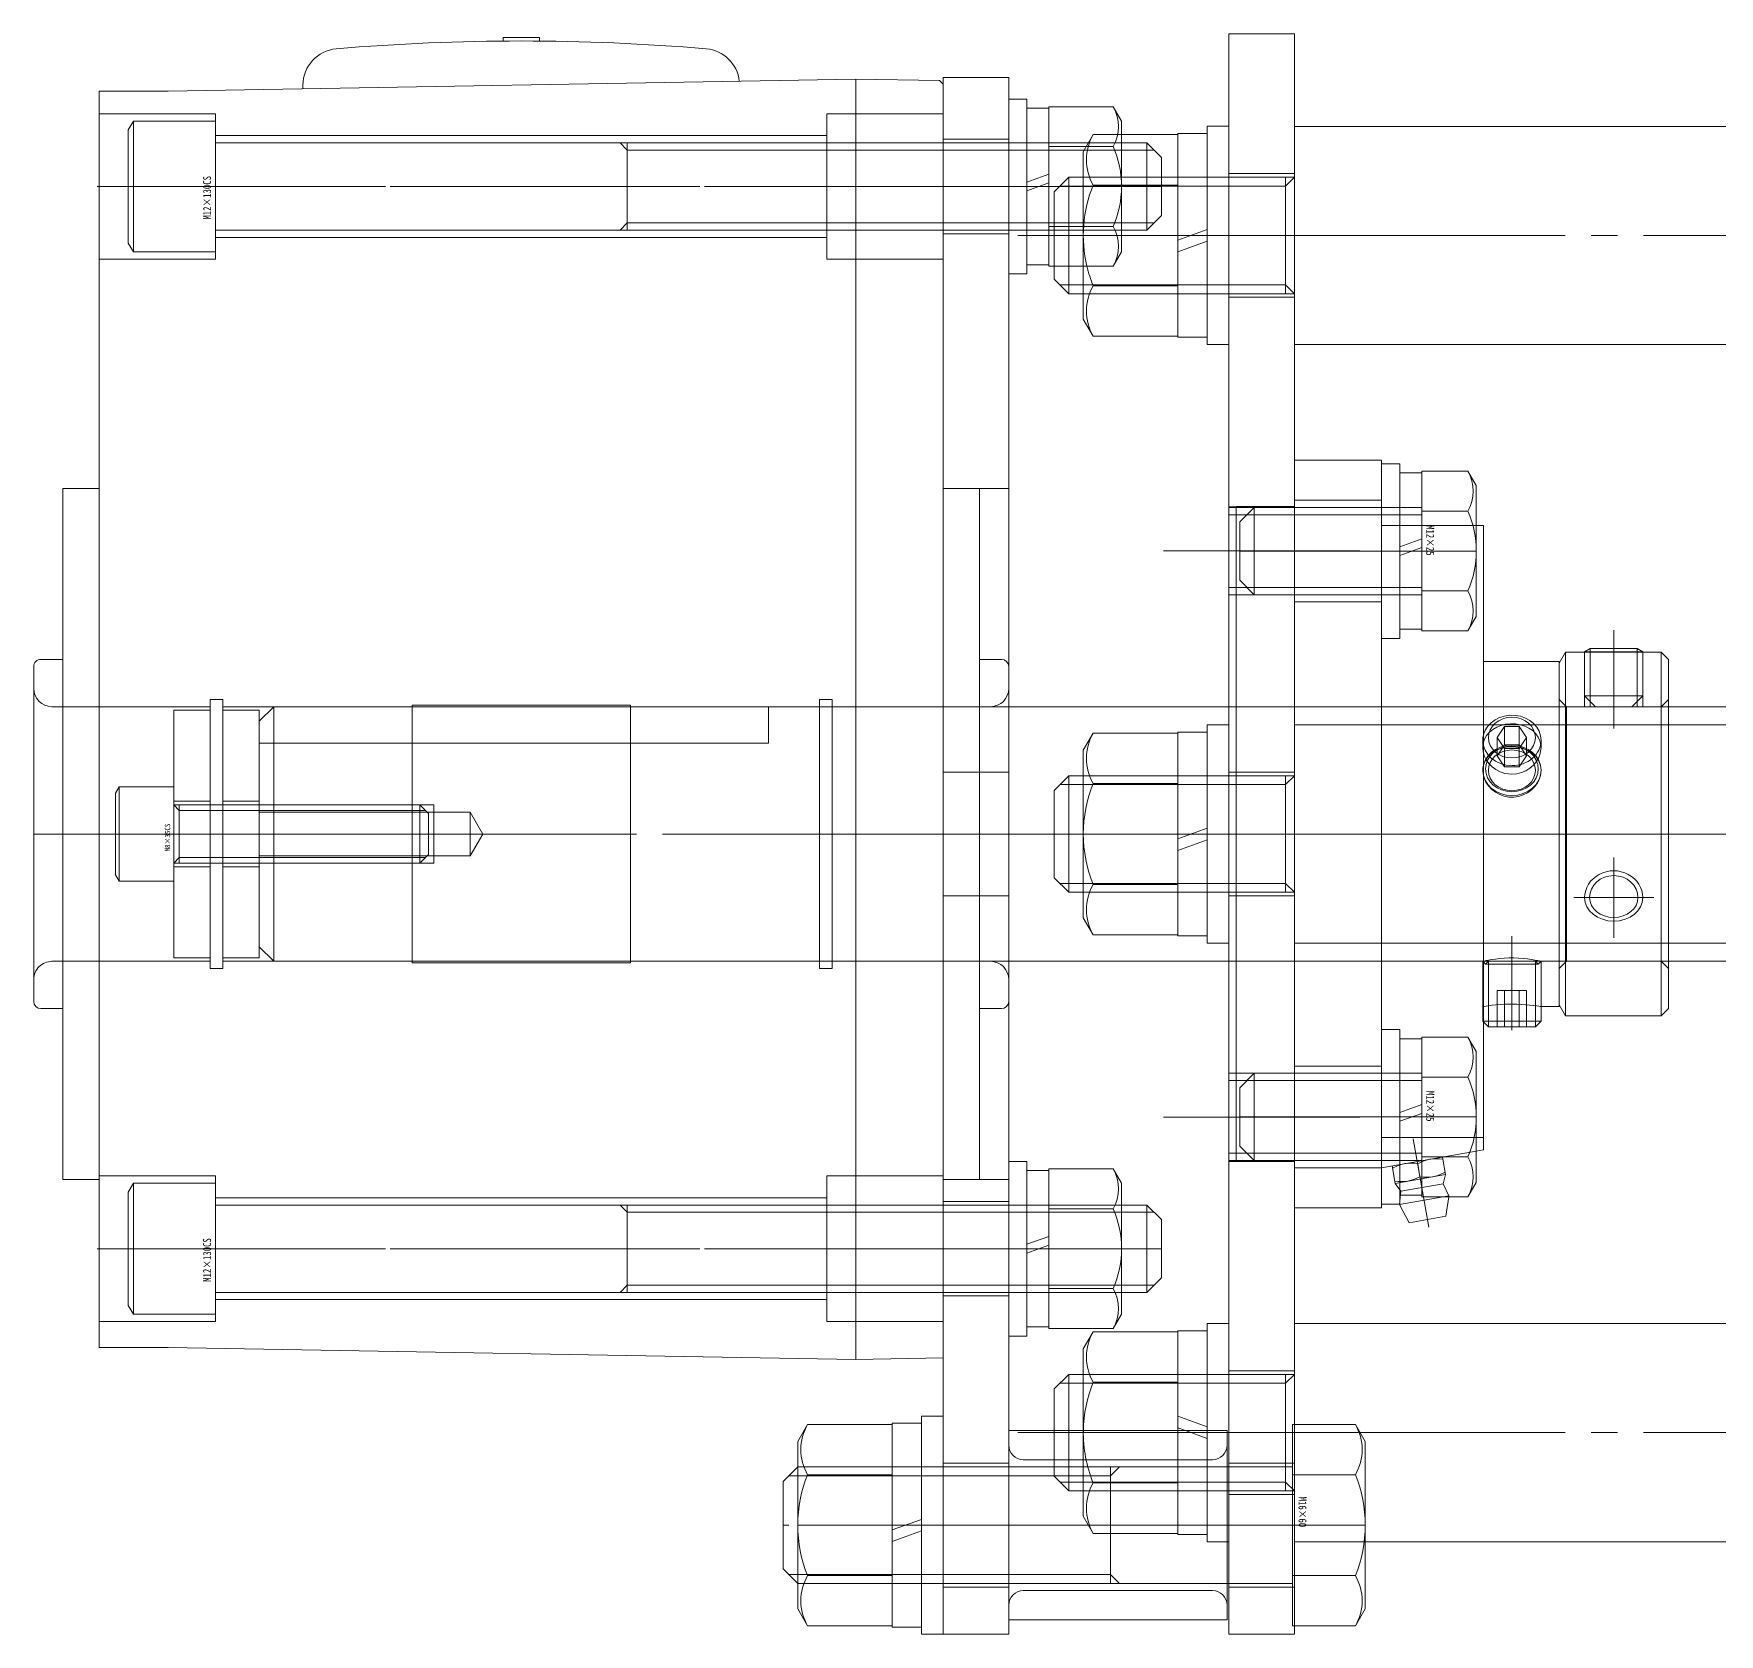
# Model space of a CAD drawing. Units: millimetres at full size. Extents: x -19442 to 19442, y -5866 to 5866.
# Drawn here: x 5519.5 to 5751.1, y 5367.2 to 5587.2 of the extents above; entities that cross this region are included whole.
import ezdxf
from ezdxf.enums import TextEntityAlignment as Align

# ---------------------------------------------------------------- set-up
doc = ezdxf.new("R2010")
doc.units = ezdxf.units.MM
doc.header["$LTSCALE"] = 3.6
doc.linetypes.add('CHAIN2', pattern=[12, 9, -1, 1, -1])
for name, color, linetype, lineweight in [('0-6_0', 2, 'Continuous', 9), ('0-8_03_かくれ線', 5, 'Continuous', 9), ('0-9_04_中心線', 4, 'CHAIN2', 9), ('0-C_01_外形線', 134, 'Continuous', 9), ('0-D_02_細線', 6, 'Continuous', 9)]:
    doc.layers.add(name, color=color, linetype=linetype, lineweight=lineweight)
doc.styles.add('ＭＳ ゴシック', font='')
doc.styles.get('ＭＳ ゴシック').set_extended_font_data('MS Gothic')

# ---------------------------------------------------------------- blocks, each defined once
blk = doc.blocks.new('GM-SHYF-RH 0.4kW、1／160、＊＊V、60Hzc_1')
at = {"layer": '0-6_0'}
for p, q in [((0, -15.771), (0, 72.01)), ((12, 72.22), (106.5, 70.57)), ((106.5, 70.57), (116, 70.57)), ((116, 70.57), (116, -15.771)), ((121, 47.5), (116, 47.5)), ((121, 47.5), (121, -47.5)), ((124, 24), (121, 24)), ((125, -23), (125, 23)), ((12, -15.771), (12, -103.763)), ((116, -15.771), (116, -102.113)), ((124, -24), (121, -24)), ((121, -47.5), (116, -47.5)), ((0.5, -103.562), (12, -103.763)), ((12, -103.762), (106.5, -102.113)), ((88, -102.939), (88, -102.436)), ((106.5, -102.113), (116, -102.113)), ((55.5, -109.5), (55.5, -108.989)), ((55.5, -109.5), (60.5, -109.5)), ((60.5, -109.5), (60.5, -108.989))]:
    blk.add_line(p, q, dxfattribs=at)
for points in [[(0, 72.01), (12, 72.22), (12, -15.771)], [(0, -15.771), (0, -103.053), (0.5, -103.562)]]:
    blk.add_lwpolyline(points, dxfattribs=at)
for centre, radius, start, end in [((124, 23), 1, 0, 90), ((124, -23), 1, 270, 0), ((33, -102.939), 5, 186.2447, 265.13859), ((83, -102.939), 5, 274.86141, 0), ((58, 191), 300, 265.13859, 270), ((58, 191), 300, 270, 274.86141)]:
    blk.add_arc(centre, radius, start, end, dxfattribs=at)
at = {"layer": '0-8_03_かくれ線'}
for p, q in [((16, 64), (100, 64)), ((16, 50), (100, 50)), ((-5, -47.5), (-5, 47.5)), ((-5, 47.5), (0, 47.5)), ((-8, 24), (-5, 24)), ((-9, -23), (-9, 23)), ((15.25, 17.5), (-6.5, 17.5)), ((17, 18.5), (15.25, 18.5)), ((15.25, 18.5), (15.25, -18.5)), ((17, 18.5), (17, -18.5)), ((17, 17.5), (43, 17.5)), ((43, 17.7), (73, 17.7)), ((73, 17.7), (73, -17.7)), ((73, 17.5), (99, 17.5)), ((99, 18.5), (100.75, 18.5)), ((99, 18.5), (99, -18.5)), ((100.75, 18.5), (100.75, -18.5)), ((100.75, 17.5), (122.5, 17.5)), ((15.25, -17.5), (-6.5, -17.5)), ((17, -18.5), (15.25, -18.5)), ((17, -17.5), (43, -17.5)), ((73, -17.5), (99, -17.5)), ((99, -18.5), (100.75, -18.5)), ((100.75, -17.5), (122.5, -17.5)), ((-8, -24), (-5, -24)), ((-5, -47.5), (0, -47.5)), ((16, -82), (100, -82)), ((16, -96), (100, -96))]:
    blk.add_line(p, q, dxfattribs=at)
for points in [[(0, 67), (16, 67), (16, 47), (0, 47)], [(116, 67), (100, 67), (100, 47), (116, 47)], [(43, 17.7), (43, -17.7), (73, -17.7)], [(0, -79), (16, -79), (16, -99), (0, -99)], [(116, -79), (100, -79), (100, -99), (116, -99)]]:
    blk.add_lwpolyline(points, dxfattribs=at)
for centre, radius, start, end in [((-8, 23), 1, 90, 180), ((-6.5, 20), 2.5, 180, 270), ((122.5, 20), 2.5, 270, 0), ((-6.5, -20), 2.5, 90, 180), ((122.5, -20), 2.5, 0, 90), ((-8, -23), 1, 180, 270)]:
    blk.add_arc(centre, radius, start, end, dxfattribs=at)
at = {"layer": '0-9_04_中心線'}
for p, q in [((-2.543, 57), (118.757, 57)), ((125, 0), (-9, 0)), ((-2.543, -89), (118.757, -89))]:
    blk.add_line(p, q, dxfattribs=at)

msp = doc.modelspace()

# ---------------------------------------------------------------- linework, layer by layer
at = {"layer": '0-6_0', "color": 134}
for p, q in [((5659.74, 5553.476), (5659.74, 5555.234)), ((5661.74, 5551.476), (5661.74, 5555.234)), ((5661.74, 5551.476), (5659.74, 5553.476)), ((5663.74, 5551.476), (5661.74, 5551.476)), ((5653.49, 5494.712), (5683.74, 5494.712)), ((5806.34, 5494.712), (5744.14, 5494.712)), ((5661.74, 5485.203), (5659.74, 5483.203)), ((5663.74, 5485.203), (5661.74, 5485.203)), ((5661.74, 5469.203), (5661.74, 5485.203)), ((5659.74, 5471.203), (5659.74, 5483.203)), ((5661.74, 5469.203), (5659.74, 5471.203)), ((5663.74, 5469.203), (5661.74, 5469.203)), ((5653.49, 5459.712), (5683.74, 5459.712)), ((5744.14, 5459.712), (5806.34, 5459.712)), ((5661.74, 5402.931), (5659.74, 5400.931)), ((5661.74, 5402.931), (5661.74, 5395.203)), ((5663.74, 5402.931), (5661.74, 5402.931)), ((5659.74, 5400.931), (5659.74, 5395.203)), ((5842.74, 5379.931), (5702.74, 5379.931))]:
    msp.add_line(p, q, dxfattribs=at)
for points in [[(5683.74, 5587.212), (5683.74, 5367.212), (5692.74, 5367.212), (5692.74, 5587.212)], [(5644.49, 5581.212), (5644.49, 5367.212), (5653.49, 5367.212), (5653.49, 5581.212)], [(5644.49, 5581.212), (5644.49, 5367.212), (5653.49, 5367.212), (5653.49, 5581.212)], [(5655.989, 5578.212), (5653.489, 5578.212), (5653.489, 5554.212), (5655.989, 5554.212)], [(5842.74, 5574.476), (5692.74, 5574.476), (5692.74, 5544.476), (5842.74, 5544.476)], [(5842.74, 5492.203), (5692.74, 5492.203), (5692.74, 5462.203), (5842.74, 5462.203)], [(5655.99, 5432.212), (5653.49, 5432.212), (5653.49, 5408.212), (5655.99, 5408.212)], [(5653.49, 5369.212), (5683.49, 5369.212), (5683.49, 5395.212), (5653.49, 5395.212)]]:
    msp.add_lwpolyline(points, close=True, dxfattribs=at)
msp.add_lwpolyline([(5692.74, 5379.931), (5692.74, 5409.931), (5842.74, 5409.931), (5842.74, 5379.931)], dxfattribs=at)
at = {"layer": '0-8_03_かくれ線'}
for p, q in [((5533.189, 5575.212), (5532.489, 5573.999)), ((5532.489, 5573.999), (5532.489, 5558.424)), ((5533.189, 5575.212), (5533.189, 5557.212)), ((5544.489, 5575.212), (5533.189, 5575.212)), ((5544.489, 5575.212), (5544.489, 5557.212)), ((5544.489, 5572.212), (5668.989, 5572.212)), ((5601.071, 5571.212), (5600.071, 5572.212)), ((5601.071, 5572.212), (5601.071, 5560.212)), ((5653.49, 5572.712), (5644.49, 5572.712)), ((5653.49, 5572.712), (5644.49, 5572.712)), ((5665.1, 5573.341), (5663.74, 5570.984)), ((5665.1, 5573.341), (5669.49, 5573.341)), ((5601.071, 5571.212), (5668.989, 5571.212)), ((5663.74, 5555.242), (5663.74, 5570.984)), ((5661.74, 5567.476), (5659.74, 5565.476)), ((5663.74, 5567.476), (5661.74, 5567.476)), ((5661.74, 5555.234), (5661.74, 5567.476)), ((5692.74, 5567.476), (5663.74, 5567.476)), ((5683.74, 5567.984), (5692.74, 5567.984)), ((5691.54, 5567.476), (5691.54, 5551.476)), ((5691.54, 5566.276), (5692.74, 5567.476)), ((5659.74, 5555.234), (5659.74, 5565.476)), ((5663.74, 5566.276), (5660.54, 5566.276)), ((5691.54, 5566.276), (5663.74, 5566.276)), ((5669.49, 5566.412), (5665.1, 5566.412)), ((5544.489, 5560.212), (5668.989, 5560.212)), ((5601.071, 5561.212), (5600.071, 5560.212)), ((5601.071, 5561.212), (5668.989, 5561.212)), ((5653.49, 5559.712), (5644.49, 5559.712)), ((5653.49, 5559.712), (5644.49, 5559.712)), ((5533.189, 5557.212), (5532.489, 5558.424)), ((5544.489, 5557.212), (5533.189, 5557.212)), ((5691.54, 5552.676), (5663.74, 5552.676)), ((5692.74, 5551.476), (5663.74, 5551.476)), ((5683.74, 5550.984), (5692.74, 5550.984)), ((5691.54, 5552.676), (5692.74, 5551.476)), ((5653.49, 5524.712), (5644.49, 5524.712)), ((5653.49, 5524.712), (5644.49, 5524.712)), ((5692.74, 5523.103), (5704.74, 5523.103)), ((5683.74, 5522.203), (5692.74, 5522.203)), ((5683.74, 5522.103), (5692.74, 5522.103)), ((5683.74, 5521.103), (5692.74, 5521.103)), ((5692.74, 5522.212), (5684.74, 5522.212)), ((5687.24, 5522.103), (5685.24, 5520.103)), ((5710.24, 5521.103), (5686.24, 5521.103)), ((5710.24, 5522.103), (5687.24, 5522.103)), ((5687.24, 5510.103), (5687.24, 5522.103)), ((5685.24, 5512.103), (5685.24, 5520.103)), ((5717.74, 5519.612), (5704.74, 5519.612)), ((5683.74, 5511.103), (5692.74, 5511.103)), ((5687.24, 5510.103), (5685.24, 5512.103)), ((5710.24, 5511.103), (5686.24, 5511.103)), ((5683.74, 5510.103), (5692.74, 5510.103)), ((5710.24, 5510.103), (5687.24, 5510.103)), ((5692.74, 5509.103), (5704.74, 5509.103)), ((5732.64, 5494.712), (5732.64, 5502.212)), ((5733.406, 5494.712), (5733.406, 5502.212)), ((5739.873, 5494.712), (5739.873, 5502.212)), ((5740.64, 5502.212), (5740.64, 5494.712)), ((5740.64, 5496.212), (5732.64, 5496.212)), ((5734.14, 5494.712), (5732.64, 5496.212)), ((5739.14, 5494.712), (5740.64, 5496.212)), ((5743.14, 5494.712), (5744.14, 5495.712)), ((5552.491, 5494.712), (5550.491, 5492.712)), ((5550.491, 5492.712), (5550.491, 5461.712)), ((5552.491, 5459.712), (5552.491, 5494.712)), ((5653.49, 5494.712), (5552.491, 5494.712)), ((5620.491, 5494.712), (5620.491, 5489.712)), ((5683.74, 5494.712), (5744.14, 5494.712)), ((5730.14, 5494.712), (5730.14, 5459.712)), ((5743.14, 5494.712), (5743.14, 5459.712)), ((5692.74, 5492.212), (5692.74, 5462.212)), ((5704.74, 5492.212), (5704.74, 5462.212)), ((5718.74, 5492.212), (5718.74, 5462.212)), ((5720.619, 5490.462), (5721.629, 5491.977)), ((5721.629, 5488.946), (5720.619, 5490.462)), ((5721.629, 5491.977), (5723.65, 5491.977)), ((5721.629, 5489.477), (5721.629, 5491.977)), ((5723.65, 5491.977), (5724.66, 5490.462)), ((5724.66, 5490.462), (5723.65, 5488.946)), ((5724.66, 5487.962), (5724.66, 5490.462)), ((5729.14, 5492.212), (5729.14, 5462.212)), ((5729.14, 5492.212), (5729.14, 5462.212)), ((5730.006, 5492.212), (5730.006, 5462.212)), ((5743.14, 5492.212), (5743.14, 5462.212)), ((5744.14, 5462.212), (5744.14, 5492.212)), ((5550.491, 5489.712), (5620.491, 5489.712)), ((5718.64, 5490.078), (5718.64, 5489.074)), ((5720.619, 5487.962), (5721.629, 5489.477)), ((5721.629, 5488.946), (5723.65, 5488.946)), ((5721.629, 5486.446), (5721.629, 5488.946)), ((5723.65, 5489.477), (5724.66, 5487.962)), ((5723.65, 5486.446), (5723.65, 5488.946)), ((5724.66, 5487.962), (5723.65, 5486.446)), ((5726.64, 5489.073), (5726.64, 5490.078)), ((5653.49, 5485.712), (5644.49, 5485.712)), ((5653.49, 5485.712), (5644.49, 5485.712)), ((5683.74, 5485.712), (5692.74, 5485.712)), ((5723.65, 5486.446), (5721.629, 5486.446)), ((5531.239, 5483.712), (5530.739, 5482.846)), ((5531.239, 5483.712), (5531.239, 5470.712)), ((5538.739, 5483.712), (5531.239, 5483.712)), ((5538.739, 5483.712), (5538.739, 5470.712)), ((5692.74, 5485.203), (5663.74, 5485.203)), ((5691.54, 5484.003), (5663.74, 5484.003)), ((5691.54, 5485.203), (5691.54, 5469.203)), ((5691.54, 5484.003), (5692.74, 5485.203)), ((5530.739, 5482.846), (5530.739, 5471.578)), ((5538.739, 5481.712), (5543.739, 5481.712)), ((5539.489, 5480.462), (5538.739, 5481.212)), ((5539.489, 5481.212), (5539.489, 5473.212)), ((5545.491, 5481.712), (5550.491, 5481.712)), ((5574.491, 5481.212), (5550.491, 5481.212)), ((5572.539, 5481.212), (5572.539, 5473.212)), ((5574.491, 5473.212), (5574.491, 5481.212)), ((5539.489, 5480.462), (5573.289, 5480.462)), ((5573.739, 5480.012), (5573.739, 5474.412)), ((5579.491, 5480.212), (5581.223, 5477.212)), ((5581.223, 5477.212), (5579.491, 5474.212)), ((5539.489, 5473.962), (5538.739, 5473.212)), ((5539.489, 5473.962), (5573.289, 5473.962)), ((5579.491, 5474.212), (5550.491, 5474.212)), ((5538.739, 5472.712), (5543.739, 5472.712)), ((5545.491, 5472.712), (5550.491, 5472.712)), ((5574.491, 5473.212), (5550.491, 5473.212)), ((5531.239, 5470.712), (5530.739, 5471.578)), ((5538.739, 5470.712), (5531.239, 5470.712)), ((5691.54, 5470.403), (5663.74, 5470.403)), ((5691.54, 5470.403), (5692.74, 5469.203)), ((5653.49, 5468.712), (5644.49, 5468.712)), ((5653.49, 5468.712), (5644.49, 5468.712)), ((5692.74, 5469.203), (5663.74, 5469.203)), ((5683.74, 5468.712), (5692.74, 5468.712)), ((5550.491, 5461.712), (5552.491, 5459.712)), ((5653.49, 5459.712), (5552.491, 5459.712)), ((5683.74, 5459.712), (5744.14, 5459.712)), ((5718.64, 5459.712), (5719.023, 5459.328)), ((5718.64, 5453.487), (5718.64, 5459.712)), ((5719.407, 5459.712), (5719.023, 5459.328)), ((5726.256, 5459.328), (5719.023, 5459.328)), ((5719.407, 5453.603), (5719.407, 5459.712)), ((5726.256, 5459.328), (5725.873, 5459.712)), ((5725.873, 5453.603), (5725.873, 5459.712)), ((5726.256, 5459.328), (5726.64, 5459.712)), ((5726.64, 5453.487), (5726.64, 5459.712)), ((5743.14, 5459.712), (5744.14, 5458.712)), ((5720.619, 5455.712), (5720.619, 5450.712)), ((5724.66, 5455.712), (5720.619, 5455.712)), ((5721.629, 5455.712), (5721.629, 5450.712)), ((5723.65, 5455.712), (5723.65, 5450.712)), ((5724.66, 5455.712), (5724.66, 5450.712)), ((5718.64, 5453.487), (5718.727, 5453.501)), ((5718.64, 5453.487), (5718.64, 5451.479)), ((5722.879, 5453.825), (5722.527, 5453.826)), ((5718.64, 5451.479), (5718.74, 5451.379)), ((5718.64, 5451.479), (5718.74, 5451.479)), ((5683.74, 5444.321), (5692.74, 5444.321)), ((5687.24, 5444.321), (5685.24, 5442.321)), ((5710.24, 5444.321), (5687.24, 5444.321)), ((5687.24, 5432.321), (5687.24, 5444.321)), ((5704.74, 5445.321), (5692.74, 5445.321)), ((5683.74, 5443.321), (5692.74, 5443.321)), ((5685.24, 5434.321), (5685.24, 5442.321)), ((5710.24, 5443.321), (5686.24, 5443.321)), ((5717.74, 5435.48), (5704.74, 5435.48)), ((5683.74, 5433.321), (5692.74, 5433.321)), ((5683.74, 5432.321), (5692.74, 5432.321)), ((5687.24, 5432.321), (5685.24, 5434.321)), ((5710.24, 5433.321), (5686.24, 5433.321)), ((5710.24, 5432.321), (5687.24, 5432.321)), ((5704.74, 5431.321), (5717.74, 5433.635)), ((5713.086, 5432.815), (5713.51, 5430.412)), ((5683.74, 5432.22), (5692.74, 5432.22)), ((5704.74, 5431.321), (5692.74, 5431.321)), ((5706.616, 5429.196), (5706.193, 5431.599)), ((5706.616, 5429.196), (5713.51, 5430.412)), ((5709.694, 5431.899), (5710.009, 5430.112)), ((5713.188, 5429.127), (5713.51, 5430.412)), ((5533.19, 5429.212), (5532.49, 5427.999)), ((5532.49, 5427.999), (5532.49, 5412.424)), ((5533.19, 5429.212), (5533.19, 5411.212)), ((5544.49, 5429.212), (5533.19, 5429.212)), ((5544.49, 5429.212), (5544.49, 5411.212)), ((5653.49, 5429.712), (5644.49, 5429.712)), ((5653.49, 5429.712), (5644.49, 5429.712)), ((5707.358, 5428.099), (5707.17, 5426.288)), ((5713.985, 5427.49), (5713.188, 5429.127)), ((5544.49, 5426.212), (5668.99, 5426.212)), ((5601.072, 5425.212), (5600.072, 5426.212)), ((5601.072, 5426.212), (5601.072, 5414.212)), ((5653.49, 5426.712), (5644.49, 5426.712)), ((5653.49, 5426.712), (5644.49, 5426.712)), ((5601.072, 5425.212), (5668.99, 5425.212)), ((5544.49, 5414.212), (5668.99, 5414.212)), ((5601.072, 5415.212), (5600.072, 5414.212)), ((5601.072, 5415.212), (5668.99, 5415.212)), ((5653.49, 5413.712), (5644.49, 5413.712)), ((5653.49, 5413.712), (5644.49, 5413.712)), ((5533.19, 5411.212), (5532.49, 5412.424)), ((5544.49, 5411.212), (5533.19, 5411.212)), ((5692.74, 5402.931), (5663.74, 5402.931)), ((5683.74, 5403.439), (5692.74, 5403.439)), ((5691.54, 5386.931), (5691.54, 5402.931)), ((5691.54, 5401.731), (5692.74, 5402.931)), ((5691.54, 5401.731), (5663.74, 5401.731)), ((5659.74, 5388.931), (5659.74, 5395.203)), ((5661.74, 5386.931), (5661.74, 5395.203)), ((5663.74, 5395.212), (5663.74, 5383.439)), ((5676.74, 5380.939), (5676.74, 5395.212)), ((5680.74, 5394.139), (5677.793, 5395.212)), ((5680.74, 5379.939), (5680.74, 5395.212)), ((5683.74, 5395.212), (5683.74, 5379.939)), ((5653.49, 5390.712), (5644.49, 5390.712)), ((5653.49, 5390.712), (5644.49, 5390.712)), ((5655.49, 5391.212), (5681.49, 5391.212)), ((5683.74, 5390.712), (5692.74, 5390.712)), ((5692.49, 5390.212), (5624.49, 5390.212)), ((5624.49, 5374.212), (5624.49, 5390.212)), ((5667.49, 5389.012), (5624.49, 5389.012)), ((5661.74, 5386.931), (5659.74, 5388.931)), ((5667.49, 5390.212), (5667.49, 5374.212)), ((5667.49, 5389.012), (5668.69, 5390.212)), ((5663.74, 5388.131), (5660.54, 5388.131)), ((5663.74, 5386.931), (5661.74, 5386.931)), ((5691.54, 5388.131), (5663.74, 5388.131)), ((5692.74, 5386.931), (5663.74, 5386.931)), ((5676.74, 5388.011), (5665.1, 5388.011)), ((5683.74, 5386.439), (5692.74, 5386.439)), ((5691.54, 5388.131), (5692.74, 5386.931)), ((5665.1, 5381.083), (5663.74, 5383.439)), ((5676.74, 5381.083), (5665.1, 5381.083)), ((5680.74, 5380.939), (5676.74, 5380.939)), ((5680.74, 5379.939), (5683.74, 5379.939)), ((5702.74, 5379.931), (5692.74, 5379.931)), ((5667.49, 5375.412), (5624.49, 5375.412)), ((5667.49, 5375.412), (5668.69, 5374.212)), ((5692.49, 5374.212), (5624.49, 5374.212)), ((5653.49, 5373.712), (5644.49, 5373.712)), ((5653.49, 5373.712), (5644.49, 5373.712)), ((5655.49, 5373.212), (5681.49, 5373.212)), ((5683.74, 5373.712), (5692.74, 5373.712))]:
    msp.add_line(p, q, dxfattribs=at)
for points in [[(5684.74, 5522.212), (5684.74, 5432.212), (5692.74, 5432.212)], [(5743.14, 5494.712), (5730.14, 5494.712), (5729.14, 5495.712)], [(5726.64, 5489.074), (5726.616, 5489.45), (5726.488, 5490.004), (5726.255, 5490.525), (5725.921, 5490.999), (5725.496, 5491.416), (5724.985, 5491.769), (5724.407, 5492.045), (5723.777, 5492.239), (5723.115, 5492.346), (5722.446, 5492.365), (5721.783, 5492.296), (5721.148, 5492.142), (5720.555, 5491.908), (5720.016, 5491.592), (5719.549, 5491.206), (5719.166, 5490.75), (5718.881, 5490.24), (5718.705, 5489.69), (5718.64, 5489.114), (5718.64, 5489.074), (5718.688, 5488.534), (5718.845, 5487.961), (5719.108, 5487.411), (5719.467, 5486.902), (5719.919, 5486.444), (5720.448, 5486.058), (5721.043, 5485.756), (5721.685, 5485.55), (5722.159, 5485.468), (5722.64, 5485.44)], [(5721.629, 5486.446), (5720.619, 5487.962), (5720.619, 5490.462)], [(5721.629, 5489.477), (5723.65, 5489.477), (5723.65, 5491.977)], [(5718.735, 5486.703), (5718.906, 5487.174), (5719.19, 5487.656), (5719.573, 5488.09), (5720.039, 5488.461), (5720.589, 5488.766), (5721.199, 5488.992), (5721.848, 5489.135), (5722.521, 5489.193), (5723.181, 5489.166), (5723.825, 5489.059), (5724.434, 5488.873), (5724.993, 5488.612), (5725.499, 5488.271), (5725.925, 5487.863), (5726.263, 5487.386), (5726.498, 5486.858), (5726.604, 5486.418), (5726.64, 5485.962)], [(5722.64, 5485.44), (5723.306, 5485.494), (5723.953, 5485.651), (5724.562, 5485.907), (5725.118, 5486.251), (5725.608, 5486.677), (5726.015, 5487.167), (5726.328, 5487.711), (5726.537, 5488.286), (5726.632, 5488.869), (5726.64, 5489.074)], [(5718.64, 5485.962), (5718.66, 5486.31), (5718.721, 5486.649), (5718.735, 5486.703)], [(5718.725, 5485.238), (5718.674, 5485.506), (5718.64, 5485.962)], [(5726.64, 5485.962), (5726.584, 5485.382), (5726.421, 5484.807), (5726.154, 5484.255), (5725.792, 5483.742), (5725.337, 5483.278), (5724.806, 5482.887), (5724.205, 5482.579), (5723.559, 5482.371), (5722.896, 5482.275), (5722.225, 5482.287), (5721.58, 5482.407), (5720.964, 5482.626), (5720.39, 5482.94), (5719.877, 5483.336), (5719.431, 5483.812), (5719.074, 5484.344), (5718.82, 5484.915), (5718.725, 5485.238)], [(5538.739, 5481.212), (5572.539, 5481.212), (5573.739, 5480.012)], [(5579.491, 5474.212), (5579.491, 5480.212), (5550.491, 5480.212)], [(5538.739, 5473.212), (5572.539, 5473.212), (5573.739, 5474.412)], [(5726.64, 5459.712), (5726.586, 5459.724), (5726.421, 5459.76), (5726.158, 5459.815), (5725.792, 5459.886), (5725.344, 5459.962), (5724.806, 5460.038), (5724.215, 5460.102), (5723.559, 5460.15), (5722.906, 5460.173), (5722.225, 5460.17), (5721.589, 5460.143), (5720.964, 5460.093), (5720.397, 5460.028), (5719.877, 5459.952), (5719.436, 5459.876), (5719.074, 5459.806), (5718.822, 5459.753), (5718.674, 5459.719), (5718.64, 5459.712)], [(5743.14, 5459.712), (5730.14, 5459.712), (5729.14, 5458.712)], [(5711.363, 5432.511), (5711.241, 5432.488), (5710.844, 5432.388), (5710.455, 5432.255), (5709.694, 5431.899), (5709.252, 5431.952), (5708.81, 5431.974), (5708.361, 5431.959), (5707.916, 5431.903)], [(5713.141, 5432.507), (5712.699, 5432.559), (5712.257, 5432.582), (5711.808, 5432.567), (5711.363, 5432.511)], [(5707.916, 5431.903), (5707.794, 5431.88), (5707.397, 5431.78), (5707.008, 5431.647), (5706.247, 5431.291)], [(5706.562, 5429.504), (5707.004, 5429.452), (5707.446, 5429.43), (5707.895, 5429.444), (5708.34, 5429.5), (5708.462, 5429.524), (5708.859, 5429.623), (5709.248, 5429.756), (5710.009, 5430.112)], [(5710.009, 5430.112), (5710.451, 5430.06), (5710.893, 5430.038), (5711.342, 5430.052), (5711.787, 5430.108), (5711.909, 5430.131), (5712.306, 5430.231), (5712.694, 5430.364), (5713.456, 5430.72)], [(5706.616, 5429.196), (5707.358, 5428.099), (5713.188, 5429.127)], [(5713.197, 5427.351), (5713.985, 5427.49), (5713.964, 5427.351)]]:
    msp.add_lwpolyline(points, dxfattribs=at)
for points in [[(5538.739, 5460.212), (5543.739, 5460.212), (5543.739, 5494.212), (5538.739, 5494.212)], [(5545.491, 5460.212), (5550.491, 5460.212), (5550.491, 5494.212), (5545.491, 5494.212)]]:
    msp.add_lwpolyline(points, close=True, dxfattribs=at)
for centre, radius, start, end in [((5671.1, 5569.876), 6.928, 150.00001, 209.99999), ((5682.061, 5559.484), 18.321, 157.78075, 193.38766), ((5682.061, 5394.939), 18.321, 179.14815, 202.21925), ((5655.49, 5393.212), 2, 180, 270), ((5681.49, 5393.212), 2, 270, 0), ((5671.1, 5384.547), 6.928, 150.00001, 209.99999), ((5655.49, 5371.212), 2, 90, 180), ((5681.49, 5371.212), 2, 0, 90)]:
    msp.add_arc(centre, radius, start, end, dxfattribs=at)
for centre, major_axis, ratio, start_param, end_param in [((5722.64, 5490.078), (-4, 0), 0.866025, 3.1415927, 6.05911), ((5722.64, 5490.078), (-4, 0), 0.866025, 6.05911, 6.2831853), ((5722.64, 5490.078), (-4, 0), 0.866025, 0, 1.5707963), ((5722.64, 5490.078), (-4, 0), 0.866025, 1.5707963, 3.1415927), ((5736.64, 5468.462), (4, 0), 0.923935, 6.2831853, 9.424778), ((5736.64, 5468.462), (-3.324, 0), 0.91394, 3.1415927, 6.2831853), ((5736.64, 5468.462), (4, 0), 0.808116, 3.1415927, 6.2831853), ((5736.64, 5468.462), (3.324, 0), 0.818111, 3.1415927, 6.2831853)]:
    msp.add_ellipse(centre, major_axis=major_axis, ratio=ratio, start_param=start_param, end_param=end_param, dxfattribs=at)
for centre, major_axis in [((5722.64, 5490.462), (3.233, 0)), ((5722.64, 5485.962), (-4, 0)), ((5722.64, 5486.153), (3.616, 0)), ((5722.64, 5485.962), (3.233, 0))]:
    msp.add_ellipse(centre, major_axis=major_axis, ratio=0.866025, dxfattribs=at)
at = {"layer": '0-9_04_中心線'}
for p, q in [((5532.489, 5566.212), (5674.489, 5566.212)), ((5662.49, 5566.212), (5635.49, 5566.212)), ((5662.49, 5566.212), (5635.49, 5566.212)), ((5668.989, 5566.212), (5653.489, 5566.212)), ((5902.74, 5559.476), (5654.74, 5559.476)), ((5701.74, 5559.484), (5674.74, 5559.484)), ((5680.74, 5559.484), (5683.74, 5559.484)), ((5701.74, 5516.111), (5674.74, 5516.111)), ((5717.74, 5516.103), (5685.24, 5516.103)), ((5705.34, 5516.103), (5692.14, 5516.103)), ((5707.24, 5516.103), (5704.74, 5516.103)), ((5736.64, 5505.212), (5736.64, 5491.712)), ((5530.739, 5477.212), (5573.739, 5477.212)), ((5536.239, 5477.212), (5546.239, 5477.212)), ((5542.991, 5477.212), (5552.991, 5477.212)), ((5947.933, 5477.212), (5545.491, 5477.212)), ((5662.49, 5477.212), (5635.49, 5477.212)), ((5662.49, 5477.212), (5635.49, 5477.212)), ((5902.74, 5477.203), (5654.74, 5477.203)), ((5701.74, 5477.212), (5674.74, 5477.212)), ((5680.74, 5477.212), (5683.74, 5477.212)), ((5682.52, 5477.212), (5731.36, 5477.212)), ((5726.14, 5477.212), (5747.14, 5477.212)), ((5736.64, 5473.962), (5736.64, 5462.962)), ((5731.14, 5468.462), (5742.14, 5468.462)), ((5722.64, 5450.262), (5722.64, 5463.173)), ((5701.74, 5438.312), (5674.74, 5438.312)), ((5717.74, 5438.321), (5685.24, 5438.321)), ((5705.34, 5438.321), (5692.14, 5438.321)), ((5707.24, 5438.321), (5704.74, 5438.321)), ((5709.091, 5435.319), (5711.237, 5423.15)), ((5532.49, 5420.212), (5674.49, 5420.212)), ((5662.49, 5420.212), (5635.49, 5420.212)), ((5662.49, 5420.212), (5635.49, 5420.212)), ((5668.99, 5420.212), (5653.49, 5420.212)), ((5902.74, 5394.931), (5654.74, 5394.931)), ((5701.74, 5394.939), (5674.74, 5394.939)), ((5680.74, 5394.939), (5683.74, 5394.939)), ((5702.49, 5382.212), (5622.49, 5382.212)), ((5662.49, 5382.212), (5635.49, 5382.212)), ((5662.49, 5382.212), (5635.49, 5382.212)), ((5641.49, 5382.212), (5644.49, 5382.212)), ((5648.49, 5382.212), (5688.49, 5382.212)), ((5701.74, 5382.212), (5674.74, 5382.212))]:
    msp.add_line(p, q, dxfattribs=at)
for points in [[(5663.74, 5559.484), (5676.74, 5559.484), (5680.74, 5559.484)], [(5663.74, 5477.212), (5676.74, 5477.212), (5680.74, 5477.212)], [(5663.74, 5394.939), (5676.74, 5394.939), (5680.74, 5394.939)], [(5624.49, 5382.212), (5637.49, 5382.212), (5641.49, 5382.212)]]:
    msp.add_lwpolyline(points, dxfattribs=at)
at = {"layer": '0-C_01_外形線'}
for p, q in [((5655.989, 5566.812), (5655.989, 5576.962)), ((5658.989, 5576.962), (5655.989, 5576.962)), ((5658.989, 5577.181), (5667.851, 5577.181)), ((5658.989, 5555.242), (5658.989, 5577.181)), ((5658.989, 5567.904), (5658.989, 5576.962)), ((5667.851, 5577.181), (5668.989, 5575.212)), ((5668.989, 5557.212), (5668.989, 5575.212)), ((5683.74, 5544.484), (5683.74, 5574.484)), ((5658.989, 5571.697), (5667.851, 5571.697)), ((5668.989, 5572.212), (5672.489, 5572.212)), ((5676.74, 5573.341), (5669.49, 5573.341)), ((5672.489, 5572.212), (5674.489, 5570.212)), ((5672.489, 5572.212), (5672.489, 5560.212)), ((5676.74, 5573.484), (5676.74, 5558.828)), ((5680.74, 5573.484), (5676.74, 5573.484)), ((5680.74, 5573.484), (5680.74, 5560.284)), ((5674.489, 5570.212), (5674.489, 5562.212)), ((5655.989, 5566.812), (5658.989, 5567.904)), ((5655.989, 5565.612), (5658.989, 5566.704)), ((5658.989, 5555.462), (5658.989, 5566.704)), ((5655.989, 5555.462), (5655.989, 5565.612)), ((5676.74, 5566.412), (5669.49, 5566.412)), ((5672.489, 5560.212), (5674.489, 5562.212)), ((5658.989, 5560.727), (5667.851, 5560.727)), ((5668.989, 5560.212), (5672.489, 5560.212)), ((5680.74, 5560.284), (5676.74, 5558.828)), ((5680.74, 5558.684), (5676.74, 5557.228)), ((5680.74, 5558.684), (5680.74, 5545.484)), ((5655.989, 5555.462), (5658.989, 5555.462)), ((5658.989, 5555.242), (5667.851, 5555.242)), ((5663.74, 5555.242), (5663.74, 5547.984)), ((5667.851, 5555.242), (5668.989, 5557.212)), ((5676.74, 5557.228), (5676.74, 5545.484)), ((5676.74, 5552.556), (5665.1, 5552.556)), ((5665.1, 5545.628), (5663.74, 5547.984)), ((5676.74, 5545.484), (5680.74, 5545.484)), ((5680.74, 5544.484), (5683.74, 5544.484)), ((5704.74, 5528.603), (5692.74, 5528.603)), ((5692.74, 5528.603), (5692.74, 5492.212)), ((5704.74, 5528.603), (5704.74, 5492.212)), ((5704.74, 5528.103), (5704.74, 5504.103)), ((5707.24, 5516.703), (5707.24, 5526.853)), ((5710.24, 5526.853), (5707.24, 5526.853)), ((5710.24, 5527.072), (5716.602, 5527.072)), ((5710.24, 5527.072), (5710.24, 5505.133)), ((5710.24, 5517.794), (5710.24, 5526.853)), ((5716.602, 5527.072), (5717.74, 5525.103)), ((5717.74, 5507.103), (5717.74, 5525.103)), ((5710.24, 5521.587), (5716.602, 5521.587)), ((5718.74, 5519.612), (5717.74, 5519.612)), ((5718.74, 5519.612), (5718.74, 5492.212)), ((5707.24, 5516.703), (5710.24, 5517.794)), ((5707.24, 5515.503), (5710.24, 5516.594)), ((5710.24, 5505.353), (5710.24, 5516.594)), ((5707.24, 5505.353), (5707.24, 5515.503)), ((5710.24, 5510.618), (5716.602, 5510.618)), ((5716.602, 5505.133), (5717.74, 5507.103)), ((5707.24, 5504.103), (5704.74, 5504.103)), ((5707.24, 5505.353), (5710.24, 5505.353)), ((5710.24, 5505.133), (5716.602, 5505.133)), ((5729.14, 5500.712), (5730.006, 5502.212)), ((5743.14, 5502.212), (5730.006, 5502.212)), ((5730.006, 5502.212), (5730.006, 5492.212)), ((5733.406, 5502.712), (5732.64, 5502.269)), ((5740.64, 5502.269), (5732.64, 5502.269)), ((5732.64, 5502.212), (5732.64, 5502.269)), ((5733.406, 5502.712), (5739.873, 5502.712)), ((5740.64, 5502.269), (5739.873, 5502.712)), ((5740.64, 5502.212), (5740.64, 5502.269)), ((5743.14, 5502.212), (5744.14, 5501.212)), ((5743.14, 5502.212), (5743.14, 5492.212)), ((5729.14, 5500.937), (5718.74, 5500.937)), ((5729.14, 5500.937), (5729.14, 5492.212)), ((5729.14, 5500.712), (5729.14, 5492.212)), ((5744.14, 5492.212), (5744.14, 5501.212)), ((5665.1, 5491.068), (5663.74, 5488.712)), ((5676.74, 5491.068), (5665.1, 5491.068)), ((5676.74, 5491.212), (5676.74, 5476.556)), ((5680.74, 5491.212), (5676.74, 5491.212)), ((5680.74, 5491.212), (5680.74, 5478.012)), ((5683.74, 5462.212), (5683.74, 5492.212)), ((5663.74, 5488.712), (5663.74, 5465.712)), ((5676.74, 5484.14), (5665.1, 5484.14)), ((5680.74, 5478.012), (5676.74, 5476.556)), ((5680.74, 5476.412), (5676.74, 5474.956)), ((5680.74, 5476.412), (5680.74, 5463.212)), ((5676.74, 5474.956), (5676.74, 5463.212)), ((5676.74, 5470.283), (5665.1, 5470.283)), ((5665.1, 5463.355), (5663.74, 5465.712)), ((5676.74, 5463.212), (5680.74, 5463.212)), ((5680.74, 5462.212), (5683.74, 5462.212)), ((5692.74, 5462.212), (5692.74, 5425.821)), ((5704.74, 5462.212), (5704.74, 5425.821)), ((5729.14, 5462.212), (5729.14, 5453.487)), ((5729.14, 5462.212), (5729.14, 5453.712)), ((5730.006, 5462.212), (5730.006, 5452.212)), ((5743.14, 5462.212), (5743.14, 5452.212)), ((5744.14, 5453.212), (5744.14, 5462.212)), ((5726.626, 5453.487), (5729.14, 5453.487)), ((5726.64, 5451.479), (5726.64, 5453.489)), ((5729.14, 5453.712), (5730.006, 5452.212)), ((5743.14, 5452.212), (5744.14, 5453.212)), ((5718.74, 5451.479), (5726.64, 5451.479)), ((5718.74, 5451.379), (5719.407, 5450.712)), ((5743.14, 5452.212), (5730.006, 5452.212)), ((5704.74, 5450.321), (5704.74, 5426.321)), ((5707.24, 5438.921), (5707.24, 5449.071)), ((5710.24, 5449.071), (5707.24, 5449.071)), ((5710.24, 5449.29), (5716.602, 5449.29)), ((5710.24, 5449.29), (5710.24, 5427.351)), ((5710.24, 5440.013), (5710.24, 5449.071)), ((5716.602, 5449.29), (5717.74, 5447.321)), ((5717.74, 5429.321), (5717.74, 5447.321)), ((5710.24, 5443.806), (5716.602, 5443.806)), ((5707.24, 5438.921), (5710.24, 5440.013)), ((5707.24, 5437.721), (5710.24, 5438.813)), ((5707.24, 5427.571), (5707.24, 5437.721)), ((5710.24, 5427.571), (5710.24, 5438.813)), ((5717.74, 5435.48), (5718.74, 5435.48)), ((5710.24, 5432.836), (5716.602, 5432.836)), ((5655.99, 5420.812), (5655.99, 5430.962)), ((5658.99, 5430.962), (5655.99, 5430.962)), ((5658.99, 5431.181), (5667.852, 5431.181)), ((5658.99, 5409.242), (5658.99, 5431.181)), ((5658.99, 5421.904), (5658.99, 5430.962)), ((5667.852, 5431.181), (5668.99, 5429.212)), ((5668.99, 5411.212), (5668.99, 5429.212)), ((5716.602, 5427.351), (5717.74, 5429.321)), ((5658.99, 5425.697), (5667.852, 5425.697)), ((5668.99, 5426.212), (5672.49, 5426.212)), ((5672.49, 5426.212), (5674.49, 5424.212)), ((5672.49, 5426.212), (5672.49, 5414.212)), ((5692.74, 5425.821), (5704.74, 5425.821)), ((5707.24, 5426.321), (5704.74, 5426.321)), ((5707.17, 5426.288), (5713.197, 5427.351)), ((5707.24, 5427.571), (5710.24, 5427.571)), ((5710.24, 5427.351), (5716.602, 5427.351)), ((5713.567, 5424.675), (5713.964, 5427.351)), ((5674.49, 5424.212), (5674.49, 5416.212)), ((5655.99, 5420.812), (5658.99, 5421.904)), ((5655.99, 5419.612), (5658.99, 5420.704)), ((5658.99, 5409.462), (5658.99, 5420.704)), ((5655.99, 5409.462), (5655.99, 5419.612)), ((5672.49, 5414.212), (5674.49, 5416.212)), ((5658.99, 5414.727), (5667.852, 5414.727)), ((5668.99, 5414.212), (5672.49, 5414.212)), ((5655.99, 5409.462), (5658.99, 5409.462)), ((5658.99, 5409.242), (5667.852, 5409.242)), ((5667.852, 5409.242), (5668.99, 5411.212)), ((5680.74, 5409.939), (5680.74, 5395.212)), ((5680.74, 5409.939), (5683.74, 5409.939)), ((5683.74, 5409.939), (5683.74, 5395.212)), ((5665.1, 5408.796), (5663.74, 5406.439)), ((5676.74, 5408.796), (5665.1, 5408.796)), ((5676.74, 5395.212), (5676.74, 5408.939)), ((5676.74, 5408.939), (5680.74, 5408.939)), ((5680.74, 5395.739), (5680.74, 5408.939)), ((5663.74, 5395.212), (5663.74, 5406.439)), ((5676.74, 5401.867), (5665.1, 5401.867)), ((5625.85, 5396.068), (5624.49, 5393.712)), ((5637.49, 5396.068), (5625.85, 5396.068)), ((5637.49, 5396.212), (5637.49, 5381.556)), ((5641.49, 5396.212), (5637.49, 5396.212)), ((5641.49, 5396.212), (5641.49, 5383.012)), ((5644.49, 5367.212), (5644.49, 5397.212)), ((5680.74, 5395.739), (5676.74, 5397.195)), ((5677.793, 5395.212), (5676.74, 5395.595)), ((5692.49, 5396.068), (5701.129, 5396.068)), ((5692.49, 5396.068), (5692.49, 5368.355)), ((5701.129, 5396.068), (5702.49, 5393.712)), ((5624.49, 5393.712), (5624.49, 5370.712)), ((5702.49, 5370.712), (5702.49, 5393.712)), ((5624.49, 5390.212), (5622.49, 5388.212)), ((5637.49, 5389.14), (5625.85, 5389.14)), ((5692.49, 5389.14), (5701.129, 5389.14)), ((5622.49, 5376.212), (5622.49, 5388.212)), ((5641.49, 5383.012), (5637.49, 5381.556)), ((5641.49, 5381.412), (5637.49, 5379.956)), ((5641.49, 5381.412), (5641.49, 5368.212)), ((5637.49, 5379.956), (5637.49, 5368.212)), ((5624.49, 5374.212), (5622.49, 5376.212)), ((5637.49, 5375.283), (5625.85, 5375.283)), ((5692.49, 5375.283), (5701.129, 5375.283)), ((5625.85, 5368.355), (5624.49, 5370.712)), ((5701.129, 5368.355), (5702.49, 5370.712)), ((5637.49, 5368.212), (5641.49, 5368.212)), ((5692.49, 5368.355), (5701.129, 5368.355)), ((5641.49, 5367.212), (5644.49, 5367.212))]:
    msp.add_line(p, q, dxfattribs=at)
for points in [[(5680.74, 5544.484), (5680.74, 5574.484), (5683.74, 5574.484)], [(5676.74, 5573.341), (5676.74, 5545.628), (5665.1, 5545.628)], [(5704.74, 5528.103), (5707.24, 5528.103), (5707.24, 5504.103)], [(5676.74, 5491.068), (5676.74, 5463.355), (5665.1, 5463.355)], [(5680.74, 5462.212), (5680.74, 5492.212), (5683.74, 5492.212)], [(5718.74, 5462.212), (5718.74, 5433.812), (5717.74, 5433.635)], [(5718.727, 5453.501), (5718.845, 5453.521), (5719.103, 5453.56), (5719.467, 5453.612), (5719.912, 5453.668), (5720.448, 5453.724), (5721.034, 5453.771), (5721.685, 5453.807), (5722.155, 5453.821), (5722.64, 5453.826)], [(5722.64, 5453.826), (5723.296, 5453.817), (5723.953, 5453.789), (5724.554, 5453.748), (5725.118, 5453.695), (5725.602, 5453.639), (5726.015, 5453.584), (5726.325, 5453.538), (5726.537, 5453.504), (5726.632, 5453.488), (5726.64, 5453.487)], [(5719.407, 5450.712), (5725.873, 5450.712), (5726.64, 5451.479)], [(5704.74, 5450.321), (5707.24, 5450.321), (5707.24, 5426.321)], [(5707.17, 5426.288), (5708.525, 5423.786), (5713.567, 5424.675)], [(5637.49, 5396.068), (5637.49, 5368.355), (5625.85, 5368.355)], [(5641.49, 5367.212), (5641.49, 5397.212), (5644.49, 5397.212)]]:
    msp.add_lwpolyline(points, dxfattribs=at)
for centre, radius, start, end in [((5663.101, 5574.439), 5.485, 330.00001, 29.99999), ((5655.193, 5566.212), 13.796, 336.57346, 23.42654), ((5663.101, 5557.984), 5.485, 330.00001, 29.99999), ((5682.061, 5559.484), 18.321, 193.38766, 202.21925), ((5671.1, 5549.092), 6.928, 150.00001, 209.99999), ((5711.852, 5524.33), 5.485, 330.00001, 29.99999), ((5703.944, 5516.103), 13.796, 336.57346, 23.42654), ((5711.852, 5507.875), 5.485, 330.00001, 29.99999), ((5671.1, 5487.604), 6.928, 150.00001, 209.99999), ((5682.061, 5477.212), 18.321, 157.78075, 202.21925), ((5671.1, 5466.819), 6.928, 150.00001, 209.99999), ((5711.852, 5446.548), 5.485, 330.00001, 29.99999), ((5703.944, 5438.321), 13.796, 336.57346, 23.42654), ((5711.852, 5430.094), 5.485, 330.00001, 29.99999), ((5663.102, 5428.439), 5.485, 330.00001, 29.99999), ((5655.194, 5420.212), 13.796, 336.57346, 23.42654), ((5663.102, 5411.984), 5.485, 330.00001, 29.99999), ((5671.1, 5405.332), 6.928, 150.00001, 209.99999), ((5682.061, 5394.939), 18.321, 157.78075, 179.14815), ((5631.85, 5392.604), 6.928, 150.00001, 209.99999), ((5695.129, 5392.604), 6.928, 330.00001, 29.99999), ((5642.811, 5382.212), 18.321, 157.78075, 202.21925), ((5684.168, 5382.212), 18.321, 337.78075, 22.21925), ((5631.85, 5371.819), 6.928, 150.00001, 209.99999), ((5695.129, 5371.819), 6.928, 330.00001, 29.99999)]:
    msp.add_arc(centre, radius, start, end, dxfattribs=at)
at = {"layer": '0-D_02_細線'}
for p, q in [((5668.989, 5571.212), (5673.489, 5571.212)), ((5668.989, 5561.212), (5673.489, 5561.212)), ((5663.74, 5552.676), (5660.54, 5552.676)), ((5733.406, 5502.212), (5733.406, 5502.712)), ((5739.873, 5502.212), (5739.873, 5502.712)), ((5663.74, 5484.003), (5660.54, 5484.003)), ((5663.74, 5470.403), (5660.54, 5470.403)), ((5719.407, 5450.712), (5719.407, 5453.604)), ((5725.873, 5450.712), (5725.873, 5453.604)), ((5668.99, 5425.212), (5673.49, 5425.212)), ((5668.99, 5415.212), (5673.49, 5415.212)), ((5663.74, 5401.731), (5660.54, 5401.731)), ((5624.49, 5389.012), (5623.29, 5389.012)), ((5624.49, 5375.412), (5623.29, 5375.412))]:
    msp.add_line(p, q, dxfattribs=at)

# ---------------------------------------------------------------- block references
at = {"layer": '0-6_0', "rotation": 180}
msp.add_blockref('GM-SHYF-RH 0.4kW、1／160、＊＊V、60Hzc_1', (5644.49, 5477.212), dxfattribs=at)

# ---------------------------------------------------------------- texts
at = {"layer": '0-8_03_かくれ線', "style": 'ＭＳ ゴシック', "width": 0.8}
for s, height, rotation, p in [('M12×130CS', 1.1, 90, (5544.189, 5561.665)), ('M12×25', 1.1, 270, (5710.54, 5519.668)), ('M8×35CS', 0.7331, 90, (5538.463, 5474.809)), ('M12×25', 1.1, 270, (5710.54, 5441.886)), ('M12×130CS', 1.1, 90, (5544.19, 5415.665)), ('M16×60', 1.1, 270, (5692.99, 5386.125))]:
    msp.add_text(s, height=height, rotation=rotation, dxfattribs=at).set_placement(p, align=Align.BOTTOM_LEFT)

doc.saveas('drawing.dxf')
